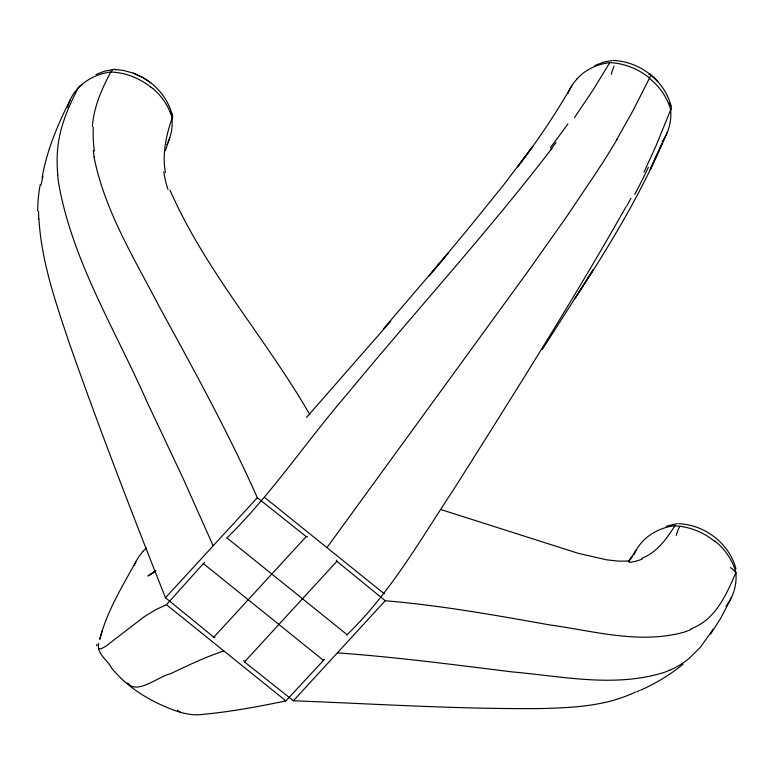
<?xml version="1.0" encoding="UTF-8"?>
<svg xmlns="http://www.w3.org/2000/svg" width="775" height="775" viewBox="0 0 775 775"><rect width="100%" height="100%" fill="white"/><g stroke="black" fill="none" stroke-linecap="round" stroke-linejoin="round"><path stroke-width="1.16" d="M92.37 126.606C93.736 107.124 101.767 88.98 110.796 71.949M41.017 185.031L42.983 176.08M42.073 177.804C46.791 150.369 57.728 124.572 70.234 99.859M98.58 644.49C96.807 653.712 107.938 660.562 111.6 668.04C124.591 683.996 141.883 695.989 160.464 704.572C174.046 710.578 188.412 716.652 203.593 714.298C231.279 711.692 258.685 706.567 285.897 700.9L324.512 659.254M102.116 631.063L99.781 639.298C106.892 611.31 122.266 586.491 136.042 561.429M165.346 150.641L169.754 138.008M670.685 109.817L656.086 145.661L644.025 172.06M735.737 572.987C728.461 589.668 720.963 607.174 706.994 619.448A316.074 136.332 44.1 0 1 690.467 629.184M667.604 131.576C642.94 190.456 609.993 245.268 574.963 298.462L593.417 269.497L542.19 349.603M731.523 597.283L720.595 618.469L710.559 634.095M625.997 206.789C571.882 302.521 512.972 395.463 454.334 488.444C420.786 538.945 390.755 592.71 346.706 635.035M609.576 62.959L593.369 89.532L574.401 117.722M616.91 139.258L633.252 110.137L649.431 78.256A30.128 3.575 -51.1 0 0 648.82 74.681M571.679 85.889C555.568 114.09 537.366 141.05 517.642 166.838L532.774 146.417L503.663 184.886L469.253 227.501L428.875 276.132L448.279 252.97L383.383 328.929M712.012 630.811L712.971 629.222M711.537 631.606L700.154 647.512L689.014 658.488A325.423 156.075 42.5 0 1 670.046 670.104M674.86 525.789C666.607 538.79 656.958 552.536 642 558.223M628.583 561.672L636.488 549.523M628.622 561.73L632.72 555.849L628.186 561.488M327.05 547.47L529.228 269.603L567.048 216.08L595.374 173.91A313.342 37.539 -51.4 0 0 600.383 166.17M98.464 648.501L101.002 648.83L105.555 646.428L143.801 617.016L155.852 609.625L166.441 604.703L204.629 562.195M226.697 538.228C271.657 494.062 306.512 441.178 347.626 393.574C415.226 311.453 487.175 232.888 551.907 148.422M306.551 417.425L390.736 321.218M214.917 637.36L213.813 637.176L165.472 597.757L257.329 497.715C228.257 432.343 193.711 369.617 159.408 306.9C134.395 258.647 104.741 211.052 94.027 157.034M685.923 631.606C641.002 644.965 593.824 630.928 548.913 624.805C494.644 615.059 440.239 605.372 385.233 600.732L293.376 700.774L244.503 661.898L243.747 660.416M213.813 637.176L306.202 536.591L307.578 536.823M244.503 661.898L336.892 561.313L336.292 560.122M143.123 551.267L144.644 549.669A58.638 51.043 19.8 0 1 146.233 548.128M155.736 570.507L151.144 574.139L155.01 571.504M683.095 664.146C670.23 674.783 655.786 683.376 640.586 690.234M155.872 570.797L147.986 575.97L154.913 571.63M630.55 694.245C602.485 706.393 571.349 707.73 541.212 708.553C458.538 709.309 375.952 703.903 293.376 700.774M95.993 74.507L104.402 71.232L113.208 69.488M594.851 65.536L603.502 62.174L611.979 60.508M666.452 526.167L677.243 523.629M223.665 651.019C205.113 657.103 187.531 665.686 169.909 673.998C159.97 675.664 136.274 695.592 127.71 682.843M628.661 561.081L618.159 561.129L606.476 559.792L578.295 553.34L440.733 509.504M337.629 652.879C395.889 657.093 453.83 664.659 511.771 671.867C562.059 676.246 614.769 687.987 664.252 672.361A313.342 150.224 42.4 0 0 670.007 670.065M114.593 69.469L123.08 70.341L133.29 73.131L142.338 77.248C156.627 85.095 167.749 98.532 172.05 114.322M678.6 523.716C704.659 524.665 729.362 543.382 735.959 568.86M613.354 60.489C639.482 61.496 664.262 80.135 670.917 105.681M133.29 73.131L142.232 77.18L150.737 82.751M180.023 711.963L177.378 710.21M257.329 497.715L306.202 536.591M264.808 497.589L384.264 593.786M285.897 700.9L166.441 604.703M336.892 561.313L385.233 600.732M227.104 538.015L347.21 634.773M203.496 563.716L323.601 660.474M150.786 86.945L152.685 88.505M650.099 74.245L657.675 81.394M309.903 414.732C265.912 338.326 205.491 271.25 170.016 190.137M213.077 545.61L183.394 479.047L146.62 401.053C115.184 329.482 72.065 260.632 58.522 182.532A313.342 148.529 42.3 0 1 57.689 175.043M165.472 597.757C131.934 513.118 99.074 428.168 68.985 342.23C55.626 302.182 41.443 261.582 38.944 219.102M171.44 116.095L172.069 118.343C166.024 135.615 162.14 154.254 165.385 172.525M609.538 62.63A58.668 49.493 28.7 0 1 649.605 78.072M576.803 79.031A58.687 50.704 21.7 0 1 609.489 62.649M611.272 74.303A30.225 5.725 -81.2 0 1 614.013 66.146M649.363 78.323A58.774 49.145 28.2 0 1 670.656 109.817A58.638 51.043 33.6 0 1 662.083 141.525M617.404 138.764A325.423 39.273 -51.4 0 1 600.819 165.753M567.901 123.913A316.074 29.372 -48.3 0 1 550.376 147.647M556.033 142.503A305.67 31.107 -47.7 0 1 550.899 149.304M669.077 103.172A30.206 12.468 -9.7 0 1 670.937 109.798M648.355 167.313A317.547 46.2 -54.2 0 1 634.773 194.399M630.937 198.293A306.948 41.666 -54.8 0 1 626.762 206.005M567.891 93.601A58.638 50.297 20.2 0 1 576.92 79.118M633.882 554.803A58.726 51.111 22 0 1 674.841 525.683M674.87 525.857A58.638 49.329 29.1 0 1 714.55 541.279M676.236 535.457A30.196 6.142 -82.4 0 1 679.501 526.845M642.504 558.862A195.881 81.753 48.4 0 1 629.571 562.388M725.952 606.244A58.668 51.596 33 0 0 735.94 572.996A30.225 13.398 3.3 0 0 730.379 567.591M714.821 540.989A58.687 49.823 28 0 1 735.998 572.967M690.806 629.571A305.67 132.234 45 0 1 685.846 631.518M639.356 690.418A317.547 165.724 40.8 0 1 636.75 691.901M635.51 691.988A306.948 159.65 39.9 0 1 630.637 694.332M96.672 645.759A317.547 19.201 -51.4 0 1 96.817 644.519M98.154 645.033A306.948 17.534 -52.2 0 1 98.638 643.337M134.337 565.217A58.638 50.937 19.6 0 1 143.181 551.316M171.972 118.343A58.726 51.14 31.2 0 1 166.848 144.576M169.987 111.794A30.148 12.468 -9.7 0 1 172.341 118.323M167.972 189.352A197.005 87.372 36.2 0 1 163.796 171.769M67.512 107.618A58.668 50.462 20.6 0 1 77.917 88.292M78.023 88.36A58.774 50.637 19 0 1 110.806 71.997A58.638 49.271 26.8 0 1 150.679 87.062M82.073 84.814A30.128 14.347 42.6 0 0 77.975 88.331C68.21 107.192 59.685 127.207 57.708 148.568A325.423 154.118 42.4 0 0 57.786 175.092M37.704 210.945A316.074 161.956 45.1 0 1 40.271 184.508M38.76 218.996A305.67 155.233 45.8 0 1 38.576 211.459M110.835 72.211A30.206 8.012 87.5 0 1 115.766 69.866M94.366 151.009A317.547 138.725 40.1 0 1 93.339 127.207M94.25 157.151A306.948 135.528 39.2 0 1 93.233 150.398M152.752 88.447A58.638 49.319 26.4 0 1 171.546 116.085M662.112 143.307L650.264 169.318L662.112 143.307"/></g></svg>
